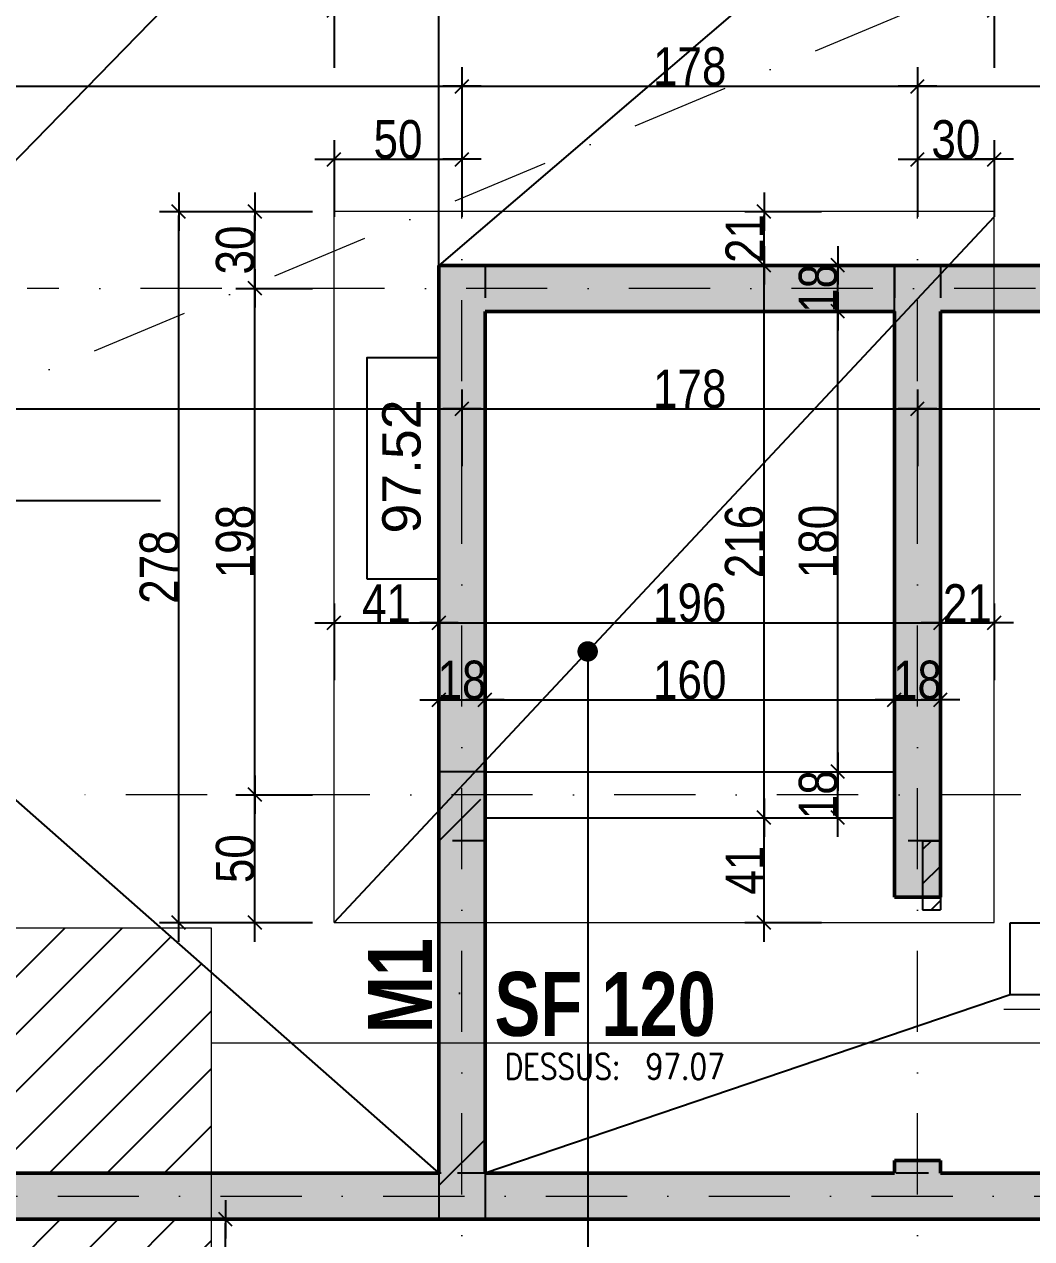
# Model space of a CAD drawing. Header units: centimetres. Extents: x -4990 to 114398, y -61489 to -12305.
# Drawn here: x 40409.6 to 40803.3, y -19729.1 to -19254.2 of the extents above; entities that cross this region are included whole.
import ezdxf
from ezdxf.enums import TextEntityAlignment as Align

# ---------------------------------------------------------------- set-up
doc = ezdxf.new("R2010")
doc.units = ezdxf.units.CM
doc.header["$LTSCALE"] = 0.5
for name, pattern in [('CACHEX2', [19.05, 12.7, -6.35]), ('TIRETPT2', [12.7, 6.35, -3.175, 0, -3.175]), ('TIRETPTX2', [50.8, 25.4, -12.7, 0, -12.7])]:
    doc.linetypes.add(name, pattern=pattern)
doc.layers.get('DEFPOINTS').update_dxf_attribs({"linetype": 'CONTINUOUS'})
for name, color, linetype in [('01_cloisons', 1, 'CONTINUOUS'), ('01_cote_gen', 4, 'CONTINUOUS'), ('01_linteaux', 2, 'CONTINUOUS'), ('01_murs_sup', 2, 'CACHEX2'), ('01_poch_murs', 253, 'CONTINUOUS'), ('01_poch_poteaux', 250, 'CONTINUOUS'), ('01_poch_Semelles', 253, 'CONTINUOUS'), ('01_texte', 230, 'CONTINUOUS'), ('AA_COTES', 2, 'CONTINUOUS')]:
    doc.layers.add(name, color=color, linetype=linetype)
for name, color, linetype, lineweight in [('01_murs_coup', 5, 'CONTINUOUS', 60), ('01_poch_pot', 250, 'CONTINUOUS', 0), ('01_Reseaux', 5, 'TIRETPTX2', 18), ('01_sem', 42, 'CONTINUOUS', 15), ('01_tram_axes', 2, 'TIRETPTX2', 9)]:
    doc.layers.add(name, color=color, linetype=linetype, lineweight=lineweight)
doc.styles.add('ARIAL', font='arial.ttf')
doc.styles.add('impact', font='impact.ttf')
doc.styles.add('SIMPLEX1', font='SIMPLEX.shx', dxfattribs={"width": 0.8, "height": 10})
doc.styles.add('STYLE2', font='ARIALN.TTF')
doc.dimstyles.new('JB50', dxfattribs={"dimscale": 0.1, "dimtxt": 150, "dimasz": 15, "dimexe": 0.1, "dimexo": 0.1, "dimgap": 0.09, "dimtad": 1, "dimdec": 1, "dimdsep": 46, "dimtxsty": 'STYLE2', "dimblk1": 'BOND_G', "dimblk2": 'BOND_D', "dimsah": 1, "dimcen": 1.5, "dimdle": 0.01, "dimse1": 1, "dimse2": 1, "dimclrd": 4, "dimclre": 2, "dimclrt": 6, "dimazin": 2, "dimtfac": 2.333333, "dimtdec": 1, "dimtix": 1, "dimtmove": 2, "dimatfit": 3, "dimldrblk": 'BOND_G', "dimfxl": 1, "dimtolj": 1, "dimtzin": 0, "dimarcsym": 0})

# ---------------------------------------------------------------- blocks, each defined once
blk = doc.blocks.new('BOND_G')
at = {"layer": 'AA_COTES', "color": 0}
for p, q in [((0, -5), (0, 15)), ((5, 0), (-5, 0)), ((1.77, 1.77), (-1.77, -1.77))]:
    blk.add_line(p, q, dxfattribs=at)
blk = doc.blocks.new('BOND_D')
at = {"layer": 'AA_COTES', "color": 0}
for p, q in [((0, 5), (0, -15)), ((5, 0), (-5, 0)), ((-1.77, -1.77), (1.77, 1.77))]:
    blk.add_line(p, q, dxfattribs=at)
blk = doc.blocks.new('*D132')
at = {"layer": '01_cote_gen', "color": 4, "lineweight": -2, "transparency": 16777216}
blk.add_line((39962.13, -19404.53), (40579.13, -19404.53), dxfattribs=at)
at = {"layer": 'DEFPOINTS', "color": 0, "transparency": 16777216}
for p in [(40580.63, -19404.53), (40580.63, -19465.75), (39960.63, -19495.1)]:
    blk.add_point(p, dxfattribs=at)
at = {"layer": '01_cote_gen', "color": 4, "lineweight": -2, "transparency": 16777216, "xscale": 1.5, "yscale": 1.5, "zscale": 1.5, "rotation": 180}
blk.add_blockref('BOND_G', (39960.63, -19404.53), dxfattribs=at)
at = {"layer": '01_cote_gen', "color": 4, "lineweight": -2, "transparency": 16777216, "xscale": 1.5, "yscale": 1.5, "zscale": 1.5}
blk.add_blockref('BOND_D', (40580.63, -19404.53), dxfattribs=at)
at = {"layer": '01_cote_gen', "color": 6, "transparency": 16777216, "insert": (40270.63, -19396.86), "char_height": 15, "attachment_point": 5, "style": 'STYLE2'}
blk.add_mtext('\\A1;620', dxfattribs=at)
blk = doc.blocks.new('*D133')
at = {"layer": '01_cote_gen', "color": 4, "lineweight": -2, "transparency": 16777216}
blk.add_line((40582.13, -19404.53), (40757.13, -19404.53), dxfattribs=at)
at = {"layer": 'DEFPOINTS', "color": 0, "transparency": 16777216}
for p in [(40580.63, -19377.69), (40758.63, -19397.62), (40758.63, -19404.53)]:
    blk.add_point(p, dxfattribs=at)
at = {"layer": '01_cote_gen', "color": 4, "lineweight": -2, "transparency": 16777216, "xscale": 1.5, "yscale": 1.5, "zscale": 1.5, "rotation": 180}
blk.add_blockref('BOND_G', (40580.63, -19404.53), dxfattribs=at)
at = {"layer": '01_cote_gen', "color": 4, "lineweight": -2, "transparency": 16777216, "xscale": 1.5, "yscale": 1.5, "zscale": 1.5}
blk.add_blockref('BOND_D', (40758.63, -19404.53), dxfattribs=at)
at = {"layer": '01_cote_gen', "color": 6, "transparency": 16777216, "insert": (40669.63, -19396.86), "char_height": 15, "attachment_point": 5, "style": 'STYLE2'}
blk.add_mtext('\\A1;178', dxfattribs=at)
blk = doc.blocks.new('*D134')
at = {"layer": '01_cote_gen', "color": 4, "lineweight": -2, "transparency": 16777216}
blk.add_line((40760.13, -19404.53), (40939.13, -19404.53), dxfattribs=at)
at = {"layer": 'DEFPOINTS', "color": 0, "transparency": 16777216}
for p in [(40758.63, -19397.62), (40940.63, -19404.53), (40940.63, -19504.99)]:
    blk.add_point(p, dxfattribs=at)
at = {"layer": '01_cote_gen', "color": 4, "lineweight": -2, "transparency": 16777216, "xscale": 1.5, "yscale": 1.5, "zscale": 1.5, "rotation": 180}
blk.add_blockref('BOND_G', (40758.63, -19404.53), dxfattribs=at)
at = {"layer": '01_cote_gen', "color": 4, "lineweight": -2, "transparency": 16777216, "xscale": 1.5, "yscale": 1.5, "zscale": 1.5}
blk.add_blockref('BOND_D', (40940.63, -19404.53), dxfattribs=at)
at = {"layer": '01_cote_gen', "color": 6, "transparency": 16777216, "insert": (40849.63, -19396.86), "char_height": 15, "attachment_point": 5, "style": 'STYLE2'}
blk.add_mtext('\\A1;182', dxfattribs=at)
blk = doc.blocks.new('*D188')
at = {"layer": '01_cote_gen', "color": 4, "lineweight": -2, "transparency": 16777216}
blk.add_line((39962.13, -19278.46), (40579.13, -19278.46), dxfattribs=at)
at = {"layer": 'DEFPOINTS', "color": 0, "transparency": 16777216}
for p in [(40580.63, -19278.46), (40580.63, -19293.19), (39960.63, -19317.74)]:
    blk.add_point(p, dxfattribs=at)
at = {"layer": '01_cote_gen', "color": 4, "lineweight": -2, "transparency": 16777216, "xscale": 1.5, "yscale": 1.5, "zscale": 1.5, "rotation": 180}
blk.add_blockref('BOND_G', (39960.63, -19278.46), dxfattribs=at)
at = {"layer": '01_cote_gen', "color": 4, "lineweight": -2, "transparency": 16777216, "xscale": 1.5, "yscale": 1.5, "zscale": 1.5}
blk.add_blockref('BOND_D', (40580.63, -19278.46), dxfattribs=at)
at = {"layer": '01_cote_gen', "color": 6, "transparency": 16777216, "insert": (40270.63, -19270.79), "char_height": 15, "attachment_point": 5, "style": 'STYLE2'}
blk.add_mtext('\\A1;620', dxfattribs=at)
blk = doc.blocks.new('*D293')
at = {"layer": '01_cote_gen', "color": 4, "lineweight": -2, "transparency": 16777216}
blk.add_line((40499.73, -19603.98), (40499.73, -19556.98), dxfattribs=at)
at = {"layer": 'DEFPOINTS', "color": 0, "transparency": 16777216}
for p in [(40499.73, -19555.48), (40649.69, -19555.48), (40659.63, -19605.48)]:
    blk.add_point(p, dxfattribs=at)
at = {"layer": '01_cote_gen', "color": 4, "lineweight": -2, "transparency": 16777216, "xscale": 1.5, "yscale": 1.5, "zscale": 1.5}
for name, p, rotation in [('BOND_D', (40499.73, -19555.48), 90), ('BOND_G', (40499.73, -19605.48), 270)]:
    blk.add_blockref(name, p, dxfattribs=dict(at, rotation=rotation))
at = {"layer": '01_cote_gen', "color": 6, "transparency": 16777216, "insert": (40492.07, -19580.48), "char_height": 15, "attachment_point": 5, "rotation": 90, "style": 'STYLE2'}
blk.add_mtext('\\A1;50', dxfattribs=at)
blk = doc.blocks.new('*D294')
at = {"layer": '01_cote_gen', "color": 4, "lineweight": -2, "transparency": 16777216}
blk.add_line((40499.73, -19553.98), (40499.73, -19358.98), dxfattribs=at)
at = {"layer": 'DEFPOINTS', "color": 0, "transparency": 16777216}
for p in [(40499.73, -19357.48), (40675.14, -19357.48), (40650.78, -19555.48)]:
    blk.add_point(p, dxfattribs=at)
at = {"layer": '01_cote_gen', "color": 4, "lineweight": -2, "transparency": 16777216, "xscale": 1.5, "yscale": 1.5, "zscale": 1.5}
for name, p, rotation in [('BOND_D', (40499.73, -19357.48), 90), ('BOND_G', (40499.73, -19555.48), 270)]:
    blk.add_blockref(name, p, dxfattribs=dict(at, rotation=rotation))
at = {"layer": '01_cote_gen', "color": 6, "transparency": 16777216, "insert": (40492.07, -19456.48), "char_height": 15, "attachment_point": 5, "rotation": 90, "style": 'STYLE2'}
blk.add_mtext('\\A1;198', dxfattribs=at)
blk = doc.blocks.new('*D295')
at = {"layer": '01_cote_gen', "color": 4, "lineweight": -2, "transparency": 16777216}
blk.add_line((40499.73, -19355.98), (40499.73, -19328.98), dxfattribs=at)
at = {"layer": 'DEFPOINTS', "color": 0, "transparency": 16777216}
for p in [(40499.73, -19327.48), (40645.9, -19327.48), (40663.23, -19357.48)]:
    blk.add_point(p, dxfattribs=at)
at = {"layer": '01_cote_gen', "color": 4, "lineweight": -2, "transparency": 16777216, "xscale": 1.5, "yscale": 1.5, "zscale": 1.5}
for name, p, rotation in [('BOND_D', (40499.73, -19327.48), 90), ('BOND_G', (40499.73, -19357.48), 270)]:
    blk.add_blockref(name, p, dxfattribs=dict(at, rotation=rotation))
at = {"layer": '01_cote_gen', "color": 6, "transparency": 16777216, "insert": (40492.07, -19342.48), "char_height": 15, "attachment_point": 5, "rotation": 90, "style": 'STYLE2'}
blk.add_mtext('\\A1;30', dxfattribs=at)
blk = doc.blocks.new('*D296')
at = {"layer": '01_cote_gen', "color": 4, "lineweight": -2, "transparency": 16777216}
blk.add_line((40469.96, -19603.98), (40469.96, -19328.98), dxfattribs=at)
at = {"layer": 'DEFPOINTS', "color": 0, "transparency": 16777216}
for p in [(40469.96, -19327.48), (40522.23, -19327.48), (40522.23, -19605.48)]:
    blk.add_point(p, dxfattribs=at)
at = {"layer": '01_cote_gen', "color": 4, "lineweight": -2, "transparency": 16777216, "xscale": 1.5, "yscale": 1.5, "zscale": 1.5}
for name, p, rotation in [('BOND_D', (40469.96, -19327.48), 90), ('BOND_G', (40469.96, -19605.48), 270)]:
    blk.add_blockref(name, p, dxfattribs=dict(at, rotation=rotation))
at = {"layer": '01_cote_gen', "color": 6, "transparency": 16777216, "insert": (40462.29, -19466.48), "char_height": 15, "attachment_point": 5, "rotation": 90, "style": 'STYLE2'}
blk.add_mtext('\\A1;278', dxfattribs=at)
blk = doc.blocks.new('*D297')
at = {"layer": '01_cote_gen', "color": 4, "lineweight": -2, "transparency": 16777216}
blk.add_line((40582.13, -19278.46), (40757.13, -19278.46), dxfattribs=at)
at = {"layer": 'DEFPOINTS', "color": 0, "transparency": 16777216}
for p in [(40758.63, -19278.46), (40580.63, -19285.96), (40758.63, -19308.7)]:
    blk.add_point(p, dxfattribs=at)
at = {"layer": '01_cote_gen', "color": 4, "lineweight": -2, "transparency": 16777216, "xscale": 1.5, "yscale": 1.5, "zscale": 1.5, "rotation": 180}
blk.add_blockref('BOND_G', (40580.63, -19278.46), dxfattribs=at)
at = {"layer": '01_cote_gen', "color": 4, "lineweight": -2, "transparency": 16777216, "xscale": 1.5, "yscale": 1.5, "zscale": 1.5}
blk.add_blockref('BOND_D', (40758.63, -19278.46), dxfattribs=at)
at = {"layer": '01_cote_gen', "color": 6, "transparency": 16777216, "insert": (40669.63, -19270.79), "char_height": 15, "attachment_point": 5, "style": 'STYLE2'}
blk.add_mtext('\\A1;178', dxfattribs=at)
blk = doc.blocks.new('*D298')
at = {"layer": '01_cote_gen', "color": 4, "lineweight": -2, "transparency": 16777216}
blk.add_line((40760.13, -19278.46), (40939.14, -19278.46), dxfattribs=at)
at = {"layer": 'DEFPOINTS', "color": 0, "transparency": 16777216}
for p in [(40940.64, -19278.46), (40758.63, -19295.84), (40940.64, -19295.84)]:
    blk.add_point(p, dxfattribs=at)
at = {"layer": '01_cote_gen', "color": 4, "lineweight": -2, "transparency": 16777216, "xscale": 1.5, "yscale": 1.5, "zscale": 1.5, "rotation": 180}
blk.add_blockref('BOND_G', (40758.63, -19278.46), dxfattribs=at)
at = {"layer": '01_cote_gen', "color": 4, "lineweight": -2, "transparency": 16777216, "xscale": 1.5, "yscale": 1.5, "zscale": 1.5}
blk.add_blockref('BOND_D', (40940.64, -19278.46), dxfattribs=at)
at = {"layer": '01_cote_gen', "color": 6, "transparency": 16777216, "insert": (40849.63, -19270.79), "char_height": 15, "attachment_point": 5, "style": 'STYLE2'}
blk.add_mtext('\\A1;182', dxfattribs=at)
blk = doc.blocks.new('*D299')
at = {"layer": '01_cote_gen', "color": 4, "lineweight": -2, "transparency": 16777216}
blk.add_line((40532.13, -19306.98), (40579.13, -19306.98), dxfattribs=at)
at = {"layer": 'DEFPOINTS', "color": 0, "transparency": 16777216}
for p in [(40580.63, -19306.98), (40530.63, -19433.96), (40580.63, -19433.96)]:
    blk.add_point(p, dxfattribs=at)
at = {"layer": '01_cote_gen', "color": 4, "lineweight": -2, "transparency": 16777216, "xscale": 1.5, "yscale": 1.5, "zscale": 1.5, "rotation": 180}
blk.add_blockref('BOND_G', (40530.63, -19306.98), dxfattribs=at)
at = {"layer": '01_cote_gen', "color": 4, "lineweight": -2, "transparency": 16777216, "xscale": 1.5, "yscale": 1.5, "zscale": 1.5}
blk.add_blockref('BOND_D', (40580.63, -19306.98), dxfattribs=at)
at = {"layer": '01_cote_gen', "color": 6, "transparency": 16777216, "insert": (40555.63, -19299.31), "char_height": 15, "attachment_point": 5, "style": 'STYLE2'}
blk.add_mtext('\\A1;50', dxfattribs=at)
blk = doc.blocks.new('*D300')
at = {"layer": '01_cote_gen', "color": 4, "lineweight": -2, "transparency": 16777216}
blk.add_line((40760.13, -19306.98), (40787.13, -19306.98), dxfattribs=at)
at = {"layer": 'DEFPOINTS', "color": 0, "transparency": 16777216}
for p in [(40758.63, -19300.96), (40788.63, -19306.98), (40788.63, -19339.31)]:
    blk.add_point(p, dxfattribs=at)
at = {"layer": '01_cote_gen', "color": 4, "lineweight": -2, "transparency": 16777216, "xscale": 1.5, "yscale": 1.5, "zscale": 1.5, "rotation": 180}
blk.add_blockref('BOND_G', (40758.63, -19306.98), dxfattribs=at)
at = {"layer": '01_cote_gen', "color": 4, "lineweight": -2, "transparency": 16777216, "xscale": 1.5, "yscale": 1.5, "zscale": 1.5}
blk.add_blockref('BOND_D', (40788.63, -19306.98), dxfattribs=at)
at = {"layer": '01_cote_gen', "color": 6, "transparency": 16777216, "insert": (40773.63, -19299.31), "char_height": 15, "attachment_point": 5, "style": 'STYLE2'}
blk.add_mtext('\\A1;30', dxfattribs=at)
blk = doc.blocks.new('*D301')
at = {"layer": '01_cote_gen', "color": 4, "lineweight": -2, "transparency": 16777216}
blk.add_line((40532.13, -19248.76), (40787.13, -19248.76), dxfattribs=at)
at = {"layer": 'DEFPOINTS', "color": 0, "transparency": 16777216}
for p in [(40788.63, -19248.76), (40530.63, -19326.35), (40788.63, -19326.35)]:
    blk.add_point(p, dxfattribs=at)
at = {"layer": '01_cote_gen', "color": 4, "lineweight": -2, "transparency": 16777216, "xscale": 1.5, "yscale": 1.5, "zscale": 1.5, "rotation": 180}
blk.add_blockref('BOND_G', (40530.63, -19248.76), dxfattribs=at)
at = {"layer": '01_cote_gen', "color": 4, "lineweight": -2, "transparency": 16777216, "xscale": 1.5, "yscale": 1.5, "zscale": 1.5}
blk.add_blockref('BOND_D', (40788.63, -19248.76), dxfattribs=at)
at = {"layer": '01_cote_gen', "color": 6, "transparency": 16777216, "insert": (40659.63, -19241.09), "char_height": 15, "attachment_point": 5, "style": 'STYLE2'}
blk.add_mtext('\\A1;258', dxfattribs=at)
blk = doc.blocks.new('*D302')
at = {"layer": '01_cote_gen', "color": 4, "lineweight": -2, "transparency": 16777216}
blk.add_line((40573.13, -19518.34), (40588.13, -19518.34), dxfattribs=at)
at = {"layer": 'DEFPOINTS', "color": 0, "transparency": 16777216}
for p in [(40571.63, -19512.38), (40589.63, -19512.38), (40589.63, -19518.34)]:
    blk.add_point(p, dxfattribs=at)
at = {"layer": '01_cote_gen', "color": 4, "lineweight": -2, "transparency": 16777216, "xscale": 1.5, "yscale": 1.5, "zscale": 1.5, "rotation": 180}
blk.add_blockref('BOND_G', (40571.63, -19518.34), dxfattribs=at)
at = {"layer": '01_cote_gen', "color": 4, "lineweight": -2, "transparency": 16777216, "xscale": 1.5, "yscale": 1.5, "zscale": 1.5}
blk.add_blockref('BOND_D', (40589.63, -19518.34), dxfattribs=at)
at = {"layer": '01_cote_gen', "color": 6, "transparency": 16777216, "insert": (40580.63, -19510.68), "char_height": 15, "attachment_point": 5, "style": 'STYLE2'}
blk.add_mtext('\\A1;18', dxfattribs=at)
blk = doc.blocks.new('*D303')
at = {"layer": '01_cote_gen', "color": 4, "lineweight": -2, "transparency": 16777216}
blk.add_line((40591.13, -19518.34), (40748.13, -19518.34), dxfattribs=at)
at = {"layer": 'DEFPOINTS', "color": 0, "transparency": 16777216}
for p in [(40749.63, -19518.34), (40589.63, -19525.84), (40749.63, -19525.84)]:
    blk.add_point(p, dxfattribs=at)
at = {"layer": '01_cote_gen', "color": 4, "lineweight": -2, "transparency": 16777216, "xscale": 1.5, "yscale": 1.5, "zscale": 1.5, "rotation": 180}
blk.add_blockref('BOND_G', (40589.63, -19518.34), dxfattribs=at)
at = {"layer": '01_cote_gen', "color": 4, "lineweight": -2, "transparency": 16777216, "xscale": 1.5, "yscale": 1.5, "zscale": 1.5}
blk.add_blockref('BOND_D', (40749.63, -19518.34), dxfattribs=at)
at = {"layer": '01_cote_gen', "color": 6, "transparency": 16777216, "insert": (40669.63, -19510.68), "char_height": 15, "attachment_point": 5, "style": 'STYLE2'}
blk.add_mtext('\\A1;160', dxfattribs=at)
blk = doc.blocks.new('*D304')
at = {"layer": '01_cote_gen', "color": 4, "lineweight": -2, "transparency": 16777216}
blk.add_line((40751.13, -19518.34), (40766.13, -19518.34), dxfattribs=at)
at = {"layer": 'DEFPOINTS', "color": 0, "transparency": 16777216}
for p in [(40767.63, -19518.34), (40749.63, -19530.27), (40767.63, -19530.27)]:
    blk.add_point(p, dxfattribs=at)
at = {"layer": '01_cote_gen', "color": 4, "lineweight": -2, "transparency": 16777216, "xscale": 1.5, "yscale": 1.5, "zscale": 1.5, "rotation": 180}
blk.add_blockref('BOND_G', (40749.63, -19518.34), dxfattribs=at)
at = {"layer": '01_cote_gen', "color": 4, "lineweight": -2, "transparency": 16777216, "xscale": 1.5, "yscale": 1.5, "zscale": 1.5}
blk.add_blockref('BOND_D', (40767.63, -19518.34), dxfattribs=at)
at = {"layer": '01_cote_gen', "color": 6, "transparency": 16777216, "insert": (40758.63, -19510.68), "char_height": 15, "attachment_point": 5, "style": 'STYLE2'}
blk.add_mtext('\\A1;18', dxfattribs=at)
blk = doc.blocks.new('*D305')
at = {"layer": '01_cote_gen', "color": 4, "lineweight": -2, "transparency": 16777216}
blk.add_line((40573.13, -19488.21), (40766.13, -19488.21), dxfattribs=at)
at = {"layer": 'DEFPOINTS', "color": 0, "transparency": 16777216}
for p in [(40767.63, -19488.21), (40571.63, -19499.51), (40767.63, -19499.51)]:
    blk.add_point(p, dxfattribs=at)
at = {"layer": '01_cote_gen', "color": 4, "lineweight": -2, "transparency": 16777216, "xscale": 1.5, "yscale": 1.5, "zscale": 1.5, "rotation": 180}
blk.add_blockref('BOND_G', (40571.63, -19488.21), dxfattribs=at)
at = {"layer": '01_cote_gen', "color": 4, "lineweight": -2, "transparency": 16777216, "xscale": 1.5, "yscale": 1.5, "zscale": 1.5}
blk.add_blockref('BOND_D', (40767.63, -19488.21), dxfattribs=at)
at = {"layer": '01_cote_gen', "color": 6, "transparency": 16777216, "insert": (40669.63, -19480.55), "char_height": 15, "attachment_point": 5, "style": 'STYLE2'}
blk.add_mtext('\\A1;196', dxfattribs=at)
blk = doc.blocks.new('*D306')
at = {"layer": '01_cote_gen', "color": 4, "lineweight": -2, "transparency": 16777216}
blk.add_line((40532.13, -19488.21), (40570.13, -19488.21), dxfattribs=at)
at = {"layer": 'DEFPOINTS', "color": 0, "transparency": 16777216}
for p in [(40530.63, -19483.82), (40571.63, -19488.21), (40571.63, -19495.71)]:
    blk.add_point(p, dxfattribs=at)
at = {"layer": '01_cote_gen', "color": 4, "lineweight": -2, "transparency": 16777216, "xscale": 1.5, "yscale": 1.5, "zscale": 1.5, "rotation": 180}
blk.add_blockref('BOND_G', (40530.63, -19488.21), dxfattribs=at)
at = {"layer": '01_cote_gen', "color": 4, "lineweight": -2, "transparency": 16777216, "xscale": 1.5, "yscale": 1.5, "zscale": 1.5}
blk.add_blockref('BOND_D', (40571.63, -19488.21), dxfattribs=at)
at = {"layer": '01_cote_gen', "color": 6, "transparency": 16777216, "insert": (40551.13, -19480.67), "char_height": 15, "attachment_point": 5, "style": 'STYLE2'}
blk.add_mtext('\\A1;41', dxfattribs=at)
blk = doc.blocks.new('*D307')
at = {"layer": '01_cote_gen', "color": 4, "lineweight": -2, "transparency": 16777216}
blk.add_line((40769.13, -19488.21), (40787.13, -19488.21), dxfattribs=at)
at = {"layer": 'DEFPOINTS', "color": 0, "transparency": 16777216}
for p in [(40788.63, -19488.21), (40767.63, -19495.71), (40788.63, -19495.71)]:
    blk.add_point(p, dxfattribs=at)
at = {"layer": '01_cote_gen', "color": 4, "lineweight": -2, "transparency": 16777216, "xscale": 1.5, "yscale": 1.5, "zscale": 1.5, "rotation": 180}
blk.add_blockref('BOND_G', (40767.63, -19488.21), dxfattribs=at)
at = {"layer": '01_cote_gen', "color": 4, "lineweight": -2, "transparency": 16777216, "xscale": 1.5, "yscale": 1.5, "zscale": 1.5}
blk.add_blockref('BOND_D', (40788.63, -19488.21), dxfattribs=at)
at = {"layer": '01_cote_gen', "color": 6, "transparency": 16777216, "insert": (40778.13, -19480.67), "char_height": 15, "attachment_point": 5, "style": 'STYLE2'}
blk.add_mtext('\\A1;21', dxfattribs=at)
blk = doc.blocks.new('*D308')
at = {"layer": '01_cote_gen', "color": 4, "lineweight": -2, "transparency": 16777216}
blk.add_line((40698.67, -19562.98), (40698.67, -19349.98), dxfattribs=at)
at = {"layer": 'DEFPOINTS', "color": 0, "transparency": 16777216}
for p in [(40698.67, -19348.48), (40720.56, -19348.48), (40720.56, -19564.48)]:
    blk.add_point(p, dxfattribs=at)
at = {"layer": '01_cote_gen', "color": 4, "lineweight": -2, "transparency": 16777216, "xscale": 1.5, "yscale": 1.5, "zscale": 1.5}
for name, p, rotation in [('BOND_D', (40698.67, -19348.48), 90), ('BOND_G', (40698.67, -19564.48), 270)]:
    blk.add_blockref(name, p, dxfattribs=dict(at, rotation=rotation))
at = {"layer": '01_cote_gen', "color": 6, "transparency": 16777216, "insert": (40691, -19456.48), "char_height": 15, "attachment_point": 5, "rotation": 90, "style": 'STYLE2'}
blk.add_mtext('\\A1;216', dxfattribs=at)
blk = doc.blocks.new('*D309')
at = {"layer": '01_cote_gen', "color": 4, "lineweight": -2, "transparency": 16777216}
blk.add_line((40698.67, -19346.98), (40698.67, -19328.98), dxfattribs=at)
at = {"layer": 'DEFPOINTS', "color": 0, "transparency": 16777216}
for p in [(40698.67, -19327.48), (40706.17, -19327.48), (40706.17, -19348.48)]:
    blk.add_point(p, dxfattribs=at)
at = {"layer": '01_cote_gen', "color": 4, "lineweight": -2, "transparency": 16777216, "xscale": 1.5, "yscale": 1.5, "zscale": 1.5}
for name, p, rotation in [('BOND_D', (40698.67, -19327.48), 90), ('BOND_G', (40698.67, -19348.48), 270)]:
    blk.add_blockref(name, p, dxfattribs=dict(at, rotation=rotation))
at = {"layer": '01_cote_gen', "color": 6, "transparency": 16777216, "insert": (40691.13, -19337.98), "char_height": 15, "attachment_point": 5, "rotation": 90, "style": 'STYLE2'}
blk.add_mtext('\\A1;21', dxfattribs=at)
blk = doc.blocks.new('*D310')
at = {"layer": '01_cote_gen', "color": 4, "lineweight": -2, "transparency": 16777216}
blk.add_line((40698.67, -19603.98), (40698.67, -19565.98), dxfattribs=at)
at = {"layer": 'DEFPOINTS', "color": 0, "transparency": 16777216}
for p in [(40698.67, -19564.48), (40721.17, -19564.48), (40712.02, -19605.48)]:
    blk.add_point(p, dxfattribs=at)
at = {"layer": '01_cote_gen', "color": 4, "lineweight": -2, "transparency": 16777216, "xscale": 1.5, "yscale": 1.5, "zscale": 1.5}
for name, p, rotation in [('BOND_D', (40698.67, -19564.48), 90), ('BOND_G', (40698.67, -19605.48), 270)]:
    blk.add_blockref(name, p, dxfattribs=dict(at, rotation=rotation))
at = {"layer": '01_cote_gen', "color": 6, "transparency": 16777216, "insert": (40691.13, -19584.98), "char_height": 15, "attachment_point": 5, "rotation": 90, "style": 'STYLE2'}
blk.add_mtext('\\A1;41', dxfattribs=at)
blk = doc.blocks.new('*D311')
at = {"layer": '01_cote_gen', "color": 4, "lineweight": -2, "transparency": 16777216}
blk.add_line((40727.51, -19562.98), (40727.51, -19547.98), dxfattribs=at)
at = {"layer": 'DEFPOINTS', "color": 0, "transparency": 16777216}
for p in [(40727.51, -19546.48), (40729.64, -19546.48), (40729.64, -19564.48)]:
    blk.add_point(p, dxfattribs=at)
at = {"layer": '01_cote_gen', "color": 4, "lineweight": -2, "transparency": 16777216, "xscale": 1.5, "yscale": 1.5, "zscale": 1.5}
for name, p, rotation in [('BOND_D', (40727.51, -19546.48), 90), ('BOND_G', (40727.51, -19564.48), 270)]:
    blk.add_blockref(name, p, dxfattribs=dict(at, rotation=rotation))
at = {"layer": '01_cote_gen', "color": 6, "transparency": 16777216, "insert": (40719.84, -19555.48), "char_height": 15, "attachment_point": 5, "rotation": 90, "style": 'STYLE2'}
blk.add_mtext('\\A1;18', dxfattribs=at)
blk = doc.blocks.new('*D312')
at = {"layer": '01_cote_gen', "color": 4, "lineweight": -2, "transparency": 16777216}
blk.add_line((40727.51, -19544.98), (40727.51, -19367.98), dxfattribs=at)
at = {"layer": 'DEFPOINTS', "color": 0, "transparency": 16777216}
for p in [(40727.51, -19366.48), (40741.92, -19366.48), (40741.92, -19546.48)]:
    blk.add_point(p, dxfattribs=at)
at = {"layer": '01_cote_gen', "color": 4, "lineweight": -2, "transparency": 16777216, "xscale": 1.5, "yscale": 1.5, "zscale": 1.5}
for name, p, rotation in [('BOND_D', (40727.51, -19366.48), 90), ('BOND_G', (40727.51, -19546.48), 270)]:
    blk.add_blockref(name, p, dxfattribs=dict(at, rotation=rotation))
at = {"layer": '01_cote_gen', "color": 6, "transparency": 16777216, "insert": (40719.84, -19456.48), "char_height": 15, "attachment_point": 5, "rotation": 90, "style": 'STYLE2'}
blk.add_mtext('\\A1;180', dxfattribs=at)
blk = doc.blocks.new('*D313')
at = {"layer": '01_cote_gen', "color": 4, "lineweight": -2, "transparency": 16777216}
blk.add_line((40727.51, -19364.98), (40727.51, -19349.98), dxfattribs=at)
at = {"layer": 'DEFPOINTS', "color": 0, "transparency": 16777216}
for p in [(40727.51, -19348.48), (40740.85, -19348.48), (40749.63, -19366.48)]:
    blk.add_point(p, dxfattribs=at)
at = {"layer": '01_cote_gen', "color": 4, "lineweight": -2, "transparency": 16777216, "xscale": 1.5, "yscale": 1.5, "zscale": 1.5}
for name, p, rotation in [('BOND_D', (40727.51, -19348.48), 90), ('BOND_G', (40727.51, -19366.48), 270)]:
    blk.add_blockref(name, p, dxfattribs=dict(at, rotation=rotation))
at = {"layer": '01_cote_gen', "color": 6, "transparency": 16777216, "insert": (40719.84, -19357.48), "char_height": 15, "attachment_point": 5, "rotation": 90, "style": 'STYLE2'}
blk.add_mtext('\\A1;18', dxfattribs=at)
blk = doc.blocks.new('*D514')
at = {"layer": '01_cote_gen', "color": 4, "lineweight": -2, "transparency": 16777216}
blk.add_line((40488.23, -19984.98), (40488.23, -19722.98), dxfattribs=at)
at = {"layer": 'DEFPOINTS', "color": 0, "transparency": 16777216}
for p in [(40488.23, -19721.48), (40537.01, -19721.48), (40525.91, -19986.48)]:
    blk.add_point(p, dxfattribs=at)
at = {"layer": '01_cote_gen', "color": 4, "lineweight": -2, "transparency": 16777216, "xscale": 1.5, "yscale": 1.5, "zscale": 1.5}
for name, p, rotation in [('BOND_D', (40488.23, -19721.48), 90), ('BOND_G', (40488.23, -19986.48), 270)]:
    blk.add_blockref(name, p, dxfattribs=dict(at, rotation=rotation))
at = {"layer": '01_cote_gen', "color": 6, "transparency": 16777216, "insert": (40480.57, -19853.98), "char_height": 15, "attachment_point": 5, "rotation": 90, "style": 'STYLE2'}
blk.add_mtext('\\A1;265', dxfattribs=at)

msp = doc.modelspace()

# ---------------------------------------------------------------- hatches: boundary and pattern name
at = {"layer": '01_murs_sup'}
h = msp.add_hatch(dxfattribs=at)
h.set_pattern_fill('DASH', color=256, scale=2.5, angle=135)
h.set_pattern_definition([(135, (25186.803, -57921.042), (-11.2253202, 2e-15), [7.9375, -7.9375])])
h.paths.add_polyline_path([(40571.633, -19348.484), (40571.633, -19573.484), (40589.633, -19573.484), (40589.633, -19348.484)])
h.paths.add_polyline_path([(40749.633, -19348.484), (40749.633, -19573.484), (40767.633, -19573.484), (40767.633, -19348.484)])
h.paths.add_polyline_path([(40749.633, -19039.484), (40749.633, -19119.484), (40428.633, -19119.484), (40428.633, -19154.484), (40133.633, -19154.484), (40133.633, -19189.484), (40108.633, -19189.484), (40108.633, -19207.484), (40151.633, -19207.484), (40151.633, -19172.484), (40428.633, -19172.484), (40428.633, -19207.484), (40446.633, -19207.484), (40446.633, -19137.484), (40749.633, -19137.484), (40749.633, -19172.484), (40767.633, -19172.484), (40767.633, -19039.484)])
h.paths.add_polyline_path([(39960.633, -19389.747), (39960.633, -20297.484), (39990.633, -20297.484), (39990.633, -20285.484), (39976.633, -20285.484), (39976.633, -19389.747)])
h.paths.add_polyline_path([(40307.633, -19703.484), (40307.633, -20577.484), (40357.633, -20577.484), (40357.633, -20559.484), (40325.633, -20559.484), (40325.633, -20397.484), (40445.633, -20397.484), (40445.633, -20381.484), (40325.633, -20381.484), (40325.633, -19721.484), (41010.633, -19721.484), (41010.633, -19703.484)])
h.paths.add_polyline_path([(40570.633, -20381.484), (40570.633, -20397.484), (40680.633, -20397.484), (40680.633, -20381.484)], flags=17)
h.paths.add_polyline_path([(40980.633, -20381.484), (40980.633, -20397.484), (40998.633, -20397.484), (40998.633, -20412.484), (41014.633, -20412.484), (41014.633, -20381.484)])
at = {"layer": '01_poch_murs'}
h = msp.add_hatch(color=256, dxfattribs=at)
h.dxf.hatch_style = 1
h.paths.add_polyline_path([(40749.633, -19348.484), (40580.633, -19348.484), (40580.633, -19357.484), (40749.633, -19357.484)])
h.paths.add_polyline_path([(40749.633, -19357.484), (40580.633, -19357.484), (40580.633, -19546.484), (40585.783, -19546.484), (40589.633, -19542.366), (40589.633, -19366.484), (40749.633, -19366.484)])
h.paths.add_polyline_path([(40580.633, -19348.484), (40571.633, -19348.484), (40571.633, -19357.484), (40580.633, -19357.484)])
h.paths.add_polyline_path([(40580.633, -19357.484), (40571.633, -19357.484), (40571.633, -19546.484), (40580.633, -19546.484)])
h.paths.add_polyline_path([(40735.37, -19371.323), (40735.37, -19344.71), (40704.142, -19344.71), (40704.142, -19371.323)], flags=9)
h.paths.add_polyline_path([(40566.794, -19526.208), (40593.407, -19526.208), (40593.407, -19494.98), (40566.794, -19494.98)], flags=9)
h = msp.add_hatch(color=256, dxfattribs=at)
h.dxf.hatch_style = 1
h.paths.add_polyline_path([(40767.633, -19366.484), (40788.633, -19366.484), (40788.633, -19357.484), (40762.451, -19357.484), (40758.633, -19361.569), (40758.633, -19555.484), (40767.633, -19555.484)])
h.paths.add_polyline_path([(40758.633, -19361.569), (40749.633, -19371.197), (40749.633, -19555.484), (40758.633, -19555.484)])
h.paths.add_polyline_path([(40767.633, -19555.484), (40758.633, -19555.484), (40758.633, -19595.484), (40767.633, -19595.484)])
h.paths.add_polyline_path([(40758.633, -19555.484), (40749.633, -19555.484), (40749.633, -19595.484), (40758.633, -19595.484)])
h.paths.add_polyline_path([(40758.633, -19361.569), (40758.633, -19357.484), (40749.633, -19357.484), (40749.633, -19366.484), (40749.633, -19371.197)])
h = msp.add_hatch(dxfattribs=at)
h.set_pattern_fill('ANSI31', color=256, scale=3)
h.set_pattern_definition([(45, (-10233.557, 8782.937), (-6.7351921, 6.7351921), [])])
h.paths.add_polyline_path([(40767.633, -19573.484), (40760.633, -19573.484), (40760.633, -19600.484), (40767.633, -19600.484)])
h = msp.add_hatch(color=256, dxfattribs=at)
h.dxf.hatch_style = 1
h.paths.add_polyline_path([(40571.633, -19703.484), (40482.633, -19703.484), (40482.633, -19712.484), (40571.633, -19712.484)])
h.paths.add_polyline_path([(40571.633, -19712.484), (40482.633, -19712.484), (40482.633, -19721.484), (40571.633, -19721.484)])
h.paths.add_polyline_path([(40482.633, -19712.484), (40387.633, -19712.484), (40387.633, -19721.484), (40482.633, -19721.484)])
h.paths.add_polyline_path([(40482.633, -19703.484), (40387.633, -19703.484), (40387.633, -19712.484), (40482.633, -19712.484)])
h.paths.add_polyline_path([(40629.744, -19703.484), (40589.633, -19703.484), (40589.633, -19712.484), (40629.744, -19712.484)])
h.paths.add_polyline_path([(40629.744, -19712.484), (40589.633, -19712.484), (40589.633, -19721.484), (40629.744, -19721.484)])
h.paths.add_polyline_path([(40758.633, -19712.484), (40629.744, -19712.484), (40629.744, -19721.484), (40758.633, -19721.484)])
h.paths.add_polyline_path([(40758.633, -19698.484), (40749.633, -19698.485), (40749.633, -19703.484), (40629.744, -19703.484), (40629.744, -19712.484), (40758.633, -19712.484)])
h.paths.add_polyline_path([(40835.636, -19703.484), (40767.633, -19703.484), (40767.633, -19698.484), (40758.633, -19698.484), (40758.633, -19712.484), (40835.636, -19712.484)])
h.paths.add_polyline_path([(40835.636, -19712.484), (40758.633, -19712.484), (40758.633, -19721.484), (40835.636, -19721.484)])
h.paths.add_polyline_path([(40930.633, -19712.484), (40835.636, -19712.484), (40835.636, -19721.484), (40930.633, -19721.484)])
h.paths.add_polyline_path([(40930.633, -19703.484), (40835.636, -19703.484), (40835.636, -19712.484), (40930.633, -19712.484)])
at = {"layer": '01_poch_pot'}
h = msp.add_hatch(color=256, dxfattribs=at)
h.dxf.hatch_style = 1
h.paths.add_polyline_path([(40940.635, -19348.484), (40749.633, -19348.484), (40749.633, -19357.484), (40940.635, -19357.484)])
h.paths.add_polyline_path([(40940.635, -19357.484), (40749.633, -19357.484), (40749.633, -19366.484), (40930.631, -19366.484), (40940.635, -19366.484)])
h.paths.add_polyline_path([(40950.631, -19348.484), (40940.635, -19348.484), (40940.635, -19357.484), (40950.631, -19357.484)])
h.paths.add_polyline_path([(40950.631, -19357.484), (40940.635, -19357.484), (40940.635, -19366.484), (40950.631, -19366.484)])
at = {"layer": '01_poch_poteaux'}
h = msp.add_hatch(dxfattribs=at)
h.set_pattern_fill('ANSI36', color=256, scale=15)
h.paths.add_polyline_path([(40589.633, -19546.484), (40585.783, -19546.484), (40580.633, -19551.994), (40580.633, -19555.484), (40589.633, -19555.484)])
h.paths.add_polyline_path([(40580.633, -19551.994), (40580.633, -19546.484), (40571.633, -19546.484), (40571.633, -19555.484), (40577.37, -19555.484)])
h.paths.add_polyline_path([(40585.783, -19546.484), (40580.633, -19546.484), (40580.633, -19551.994)], flags=17)
h.paths.add_polyline_path([(40589.633, -19555.484), (40580.633, -19555.484), (40580.633, -19605.484), (40589.633, -19605.484)])
h.paths.add_polyline_path([(40580.633, -19555.484), (40577.37, -19555.484), (40571.633, -19561.622), (40571.633, -19605.484), (40580.633, -19605.484)])
h.paths.add_polyline_path([(40589.633, -19605.484), (40580.633, -19605.484), (40580.633, -19652.484), (40589.633, -19652.484)])
h.paths.add_polyline_path([(40580.633, -19605.484), (40571.633, -19605.484), (40571.633, -19652.484), (40580.633, -19652.484)])
h.paths.add_polyline_path([(40580.633, -19652.484), (40571.633, -19652.484), (40571.633, -19703.484), (40571.633, -19712.484), (40580.633, -19712.484)])
h.paths.add_polyline_path([(40589.633, -19652.484), (40580.633, -19652.484), (40580.633, -19712.484), (40589.633, -19712.484), (40589.633, -19703.484)])
h.paths.add_polyline_path([(40589.633, -19712.484), (40580.633, -19712.484), (40580.633, -19721.484), (40589.633, -19721.484)])
h.paths.add_polyline_path([(40580.633, -19712.484), (40571.633, -19712.484), (40571.633, -19721.484), (40580.633, -19721.484)])
h = msp.add_hatch(dxfattribs=at)
h.set_pattern_fill('ANSI36', color=256, scale=15)
h.paths.add_polyline_path([(40580.633, -19546.484), (40571.633, -19546.484), (40571.633, -19555.484), (40577.37, -19555.484), (40580.633, -19551.994)])
h.paths.add_polyline_path([(40589.633, -19546.484), (40585.783, -19546.484), (40580.633, -19551.994), (40580.633, -19555.484), (40589.633, -19555.484)])
h.paths.add_polyline_path([(40585.783, -19546.484), (40580.633, -19546.484), (40580.633, -19551.994)], flags=17)
h.paths.add_polyline_path([(40580.633, -19551.994), (40577.37, -19555.484), (40580.633, -19555.484)], flags=17)
h.paths.add_polyline_path([(40580.633, -19555.484), (40577.37, -19555.484), (40571.633, -19561.622), (40571.633, -19605.484), (40580.633, -19605.484)])
h.paths.add_polyline_path([(40577.37, -19555.484), (40571.633, -19555.484), (40571.633, -19561.622)], flags=17)
h.paths.add_polyline_path([(40589.633, -19555.484), (40580.633, -19555.484), (40580.633, -19605.484), (40589.633, -19605.484)])
h.paths.add_polyline_path([(40580.633, -19605.484), (40571.633, -19605.484), (40571.633, -19652.484), (40580.633, -19652.484)])
h.paths.add_polyline_path([(40589.633, -19605.484), (40580.633, -19605.484), (40580.633, -19652.484), (40589.633, -19652.484)])
h.paths.add_polyline_path([(40589.633, -19652.484), (40580.633, -19652.484), (40580.633, -19712.484), (40589.633, -19712.484), (40589.633, -19703.484)])
h.paths.add_polyline_path([(40580.633, -19652.484), (40571.633, -19652.484), (40571.633, -19703.484), (40571.633, -19712.484), (40580.633, -19712.484)])
h.paths.add_polyline_path([(40580.633, -19712.484), (40571.633, -19712.484), (40571.633, -19721.484), (40580.633, -19721.484)])
h.paths.add_polyline_path([(40589.633, -19712.484), (40580.633, -19712.484), (40580.633, -19721.484), (40589.633, -19721.484)])
h = msp.add_hatch(color=256, dxfattribs=at)
h.dxf.hatch_style = 1
h.paths.add_polyline_path([(40580.633, -19546.484), (40571.633, -19546.484), (40571.633, -19555.484), (40577.37, -19555.484), (40580.633, -19551.994)])
h.paths.add_polyline_path([(40589.633, -19546.484), (40585.783, -19546.484), (40580.633, -19551.994), (40580.633, -19555.484), (40589.633, -19555.484)])
h.paths.add_polyline_path([(40585.783, -19546.484), (40580.633, -19546.484), (40580.633, -19551.994)], flags=17)
h.paths.add_polyline_path([(40580.633, -19551.994), (40577.37, -19555.484), (40580.633, -19555.484)], flags=17)
h.paths.add_polyline_path([(40589.633, -19555.484), (40580.633, -19555.484), (40580.633, -19605.484), (40589.633, -19605.484)])
h.paths.add_polyline_path([(40580.633, -19555.484), (40577.37, -19555.484), (40571.633, -19561.622), (40571.633, -19605.484), (40580.633, -19605.484)])
h.paths.add_polyline_path([(40580.633, -19605.484), (40571.633, -19605.484), (40571.633, -19652.484), (40580.633, -19652.484)])
h.paths.add_polyline_path([(40589.633, -19605.484), (40580.633, -19605.484), (40580.633, -19652.484), (40589.633, -19652.484)])
h.paths.add_polyline_path([(40589.633, -19652.484), (40580.633, -19652.484), (40580.633, -19712.484), (40589.633, -19712.484), (40589.633, -19703.484)])
h.paths.add_polyline_path([(40580.633, -19652.484), (40571.633, -19652.484), (40571.633, -19703.484), (40571.633, -19712.484), (40580.633, -19712.484)])
h.paths.add_polyline_path([(40580.633, -19712.484), (40571.633, -19712.484), (40571.633, -19721.484), (40580.633, -19721.484)])
h.paths.add_polyline_path([(40589.633, -19712.484), (40580.633, -19712.484), (40580.633, -19721.484), (40589.633, -19721.484)])
at = {"layer": '01_poch_Semelles', "linetype": 'CACHEX2', "ltscale": 2}
h = msp.add_hatch(dxfattribs=at)
h.set_pattern_fill('ANSI31', color=256, scale=5)
h.paths.add_polyline_path([(40347.633, -19607.484), (40212.633, -19607.484), (40212.633, -19708.484), (40307.633, -19708.484), (40307.633, -19703.484), (40347.633, -19703.484)])
h.paths.add_polyline_path([(40482.633, -19624.983), (40462.793, -19607.484), (40347.633, -19607.484), (40347.633, -19703.484), (40482.633, -19703.484)])
h.paths.add_polyline_path([(40482.633, -19721.484), (40347.633, -19721.484), (40347.633, -19817.484), (40482.633, -19817.484)])
h.paths.add_polyline_path([(40347.633, -19721.484), (40307.633, -19721.484), (40307.633, -19718.484), (40212.633, -19718.484), (40212.633, -19817.484), (40347.633, -19817.484)])
h.paths.add_polyline_path([(40364.161, -19652.581), (40364.161, -19616.411), (40332.933, -19616.411), (40332.933, -19652.581)], flags=9)
h.paths.add_polyline_path([(40343.509, -19708.467), (40405.02, -19708.467), (40405.02, -19669.485), (40343.509, -19669.485)], flags=9)
h.paths.add_polyline_path([(40279.34, -19816.14), (40316.34, -19816.14), (40316.34, -19801.14), (40279.34, -19801.14)], flags=24)
h.paths.add_polyline_path([(40213.817, -19816.14), (40266.055, -19816.14), (40266.055, -19801.14), (40213.817, -19801.14)], flags=24)

# ---------------------------------------------------------------- linework, layer by layer
at = {"layer": '01_cloisons'}
for p, q in [((40760.633, -19573.484), (40760.633, -19600.484)), ((40760.633, -19573.484), (40767.633, -19573.484)), ((40767.633, -19573.484), (40767.633, -19600.484)), ((40760.633, -19600.484), (40767.633, -19600.484))]:
    msp.add_line(p, q, dxfattribs=at)
at = {"layer": '01_linteaux'}
for p, q in [((40589.633, -19546.484), (40749.633, -19546.484)), ((40589.633, -19564.484), (40749.633, -19564.484))]:
    msp.add_line(p, q, dxfattribs=at)
at = {"layer": '01_murs_coup', "linetype": 'Continuous', "lineweight": 50}
for p, q in [((40571.633, -19703.484), (40571.633, -19348.484)), ((40571.633, -19348.484), (40930.633, -19348.484)), ((40589.633, -19366.484), (40749.633, -19366.484)), ((40589.633, -19703.484), (40589.633, -19366.484)), ((40749.633, -19595.484), (40749.633, -19366.484)), ((40767.633, -19366.484), (40767.633, -19595.484)), ((40767.633, -19366.484), (40930.633, -19366.484)), ((40767.633, -19595.484), (40749.633, -19595.484)), ((40767.633, -19698.484), (40749.633, -19698.485)), ((40749.633, -19703.484), (40749.633, -19698.485)), ((40767.633, -19698.484), (40767.633, -19703.484)), ((40571.633, -19703.484), (40307.633, -19703.484)), ((40749.633, -19703.484), (40589.633, -19703.484)), ((40930.633, -19703.484), (40767.633, -19703.484)), ((40950.633, -19721.484), (40307.633, -19721.484))]:
    msp.add_line(p, q, dxfattribs=at)
at = {"layer": '01_murs_sup', "ltscale": 2}
for p, q in [((40589.633, -19348.484), (40571.633, -19348.484)), ((40571.633, -19348.484), (40571.633, -19573.484)), ((40589.633, -19348.484), (40589.633, -19573.484)), ((40767.633, -19348.484), (40749.633, -19348.484)), ((40749.633, -19348.484), (40749.633, -19573.484)), ((40767.633, -19348.484), (40767.633, -19573.484)), ((40589.633, -19573.484), (40571.633, -19573.484)), ((40767.633, -19573.484), (40749.633, -19573.484)), ((41010.633, -19703.484), (40307.633, -19703.484)), ((41010.633, -19721.484), (40325.633, -19721.484))]:
    msp.add_line(p, q, dxfattribs=at)
at = {"layer": '01_poch_murs'}
for p, q in [((40749.633, -19366.484), (40749.633, -19348.484)), ((40589.633, -19546.484), (40571.633, -19546.484)), ((40571.633, -19703.484), (40571.633, -19721.484)), ((40589.633, -19703.484), (40589.633, -19721.484))]:
    msp.add_line(p, q, dxfattribs=at)
at = {"layer": '01_Reseaux', "ltscale": 3}
msp.add_line((40296.133, -19440.484), (41397.274, -18982.161), dxfattribs=at)
at = {"layer": '01_sem', "linetype": 'Continuous'}
for p, q in [((40530.633, -19605.484), (40530.633, -19327.484)), ((40788.633, -19327.484), (40530.633, -19327.484)), ((40788.633, -19605.484), (40788.633, -19327.484)), ((40212.633, -19607.484), (40482.633, -19607.484)), ((40482.633, -19607.484), (40482.633, -19817.484)), ((40530.633, -19605.484), (40788.633, -19605.484)), ((40482.633, -19652.484), (40835.636, -19652.484))]:
    msp.add_line(p, q, dxfattribs=at)
at = {"layer": '01_texte'}
for p, q in [((40571.633, -19137.484), (40296.133, -19420.484)), ((40571.633, -19348.484), (40571.633, -19137.484)), ((40692.669, -19244.676), (40571.633, -19348.484)), ((40530.633, -19605.484), (40788.633, -19329.475)), ((40382.105, -19440.484), (40462.792, -19440.484)), ((40296.133, -19460.484), (40571.633, -19703.484)), ((40629.744, -19499.455), (40629.744, -19831.263)), ((40794.789, -19633.719), (40589.633, -19703.484))]:
    msp.add_line(p, q, dxfattribs=at)
for points in [[(40543.537, -19471.152), (40543.537, -19384.575), (40571.633, -19384.575), (40571.633, -19471.152)], [(40794.789, -19605.623), (40881.367, -19605.623), (40881.367, -19633.719), (40794.789, -19633.719)]]:
    msp.add_lwpolyline(points, close=True, dxfattribs=at)
at = {"layer": '01_texte', "const_width": 4}
msp.add_lwpolyline([(40627.744, -19499.455, 1), (40631.744, -19499.455, 1)], format="xyb", close=True, dxfattribs=at)
at = {"layer": '01_tram_axes', "linetype": 'TIRETPT2', "ltscale": 10}
for p, q in [((40580.633, -19902.625), (40580.633, -19277.824)), ((40758.633, -19902.625), (40758.633, -19295.844)), ((41186.35, -19357.484), (40410.765, -19357.484)), ((40862.634, -19555.484), (40420.819, -19555.484)), ((41077.842, -19639.484), (40792.436, -19639.484)), ((39723.041, -19712.484), (41186.35, -19712.484))]:
    msp.add_line(p, q, dxfattribs=at)

# ---------------------------------------------------------------- texts
at = {"layer": '01_texte', "style": 'impact'}
msp.add_text('M1', height=25, rotation=90, dxfattribs=at).set_placement((40576.43, -19630.159), align=Align.BOTTOM_CENTER)
msp.add_text('SF 120', height=25, dxfattribs=at).set_placement((40636.579, -19657.3), align=Align.BOTTOM_CENTER)
at = {"layer": '01_texte', "style": 'SIMPLEX1', "width": 0.8}
for s, p in [('DESSUS:', (40619.936, -19669.765)), ('97.07', (40667.84, -19669.765))]:
    msp.add_text(s, height=10, dxfattribs=at).set_placement(p, align=Align.BOTTOM_CENTER)
at = {"layer": '01_texte', "insert": (40557.073, -19427.142), "char_height": 15, "width": 90.385, "attachment_point": 5, "rotation": 90, "style": 'ARIAL'}
msp.add_mtext('97.52', dxfattribs=at)

# ---------------------------------------------------------------- dimensions: what is measured, and where the dimension line sits
at = {"layer": '01_cote_gen'}
for base, p1, p2, picture, middle in [((40788.633, -19248.759), (40530.633, -19326.354), (40788.633, -19326.354), '*D301', (40659.633, -19241.091)), ((40580.633, -19278.457), (39960.633, -19317.741), (40580.633, -19293.189), '*D188', (40270.633, -19270.79)), ((40758.633, -19278.457), (40580.633, -19285.957), (40758.633, -19308.702), '*D297', (40669.633, -19270.79)), ((40940.636, -19278.457), (40758.633, -19295.844), (40940.636, -19295.844), '*D298', (40849.634, -19270.79)), ((40580.633, -19306.975), (40530.633, -19433.963), (40580.633, -19433.963), '*D299', (40555.633, -19299.307)), ((40788.633, -19306.975), (40758.633, -19300.957), (40788.633, -19339.31), '*D300', (40773.633, -19299.307)), ((40758.633, -19404.527), (40580.633, -19377.686), (40758.633, -19397.625), '*D133', (40669.633, -19396.86)), ((40580.633, -19404.527), (39960.633, -19495.104), (40580.633, -19465.748), '*D132', (40270.633, -19396.86)), ((40940.633, -19404.527), (40758.633, -19397.625), (40940.633, -19504.987), '*D134', (40849.633, -19396.86)), ((40571.633, -19488.214), (40530.633, -19483.82), (40571.633, -19495.714), '*D306', (40551.133, -19480.674)), ((40767.633, -19488.214), (40571.633, -19499.513), (40767.633, -19499.513), '*D305', (40669.633, -19480.546)), ((40788.633, -19488.214), (40767.633, -19495.714), (40788.633, -19495.714), '*D307', (40778.133, -19480.674)), ((40589.633, -19518.344), (40571.633, -19512.38), (40589.633, -19512.38), '*D302', (40580.633, -19510.676)), ((40749.633, -19518.344), (40589.633, -19525.844), (40749.633, -19525.844), '*D303', (40669.633, -19510.676)), ((40767.633, -19518.344), (40749.633, -19530.27), (40767.633, -19530.27), '*D304', (40758.633, -19510.676))]:
    dim = msp.add_linear_dim(base=base, p1=p1, p2=p2, dimstyle='JB50', dxfattribs=at)
    dim.commit()
    dim.dimension.update_dxf_attribs({"geometry": picture, "text_midpoint": middle})
for base, p1, p2, picture, middle in [((40469.959, -19327.484), (40522.234, -19605.484), (40522.234, -19327.484), '*D296', (40462.292, -19466.484)), ((40499.734, -19327.484), (40663.228, -19357.484), (40645.904, -19327.484), '*D295', (40492.067, -19342.484)), ((40698.671, -19327.484), (40706.171, -19348.484), (40706.171, -19327.484), '*D309', (40691.131, -19337.984)), ((40698.671, -19348.484), (40720.564, -19564.484), (40720.564, -19348.484), '*D308', (40691.004, -19456.484)), ((40727.505, -19348.484), (40749.633, -19366.484), (40740.855, -19348.484), '*D313', (40719.838, -19357.484)), ((40499.734, -19357.484), (40650.776, -19555.484), (40675.138, -19357.484), '*D294', (40492.067, -19456.484)), ((40727.505, -19366.484), (40741.922, -19546.484), (40741.922, -19366.484), '*D312', (40719.838, -19456.484)), ((40727.505, -19546.484), (40729.641, -19564.484), (40729.641, -19546.484), '*D311', (40719.838, -19555.484)), ((40499.734, -19555.484), (40659.633, -19605.484), (40649.694, -19555.484), '*D293', (40492.067, -19580.484)), ((40698.671, -19564.484), (40712.02, -19605.484), (40721.171, -19564.484), '*D310', (40691.131, -19584.984)), ((40488.233, -19721.484), (40525.908, -19986.484), (40537.012, -19721.484), '*D514', (40480.565, -19853.984))]:
    dim = msp.add_linear_dim(base=base, p1=p1, p2=p2, angle=90, dimstyle='JB50', dxfattribs=at)
    dim.commit()
    dim.dimension.update_dxf_attribs({"geometry": picture, "text_midpoint": middle})

doc.saveas('drawing.dxf')
